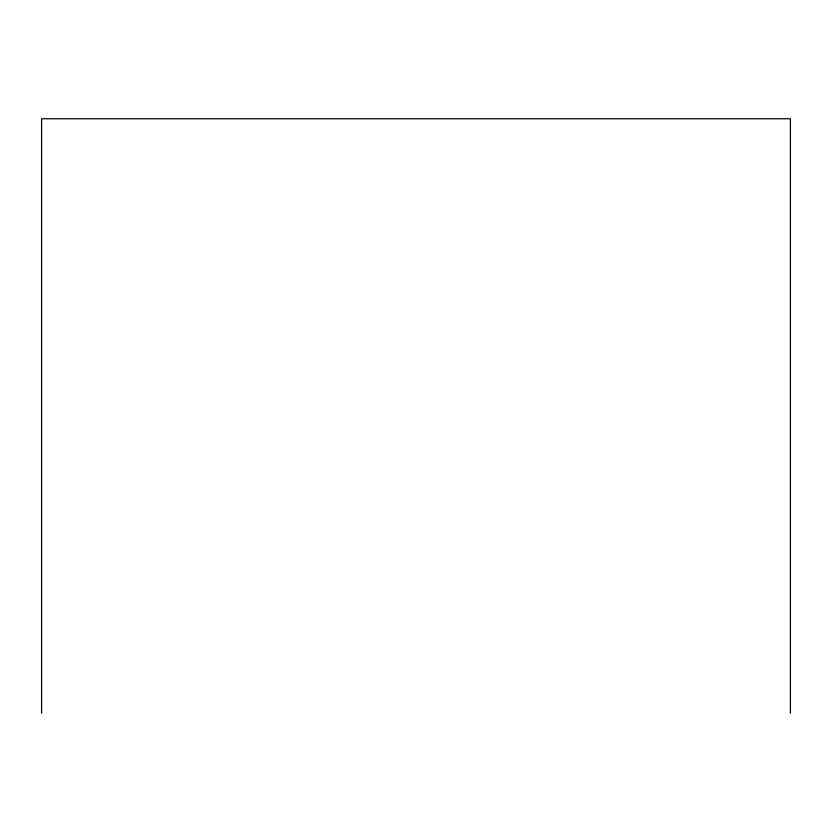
<?xml version="1.0" encoding="UTF-8"?>
<svg xmlns="http://www.w3.org/2000/svg" width="832" height="832" viewBox="0 0 832 832"><rect width="100%" height="100%" fill="white"/><g stroke="black" fill="none" stroke-linecap="round" stroke-linejoin="round"><path stroke-width="1.25" d="M790.4 713.242L790.4 118.758L41.6 118.758L41.6 713.242"/></g></svg>
